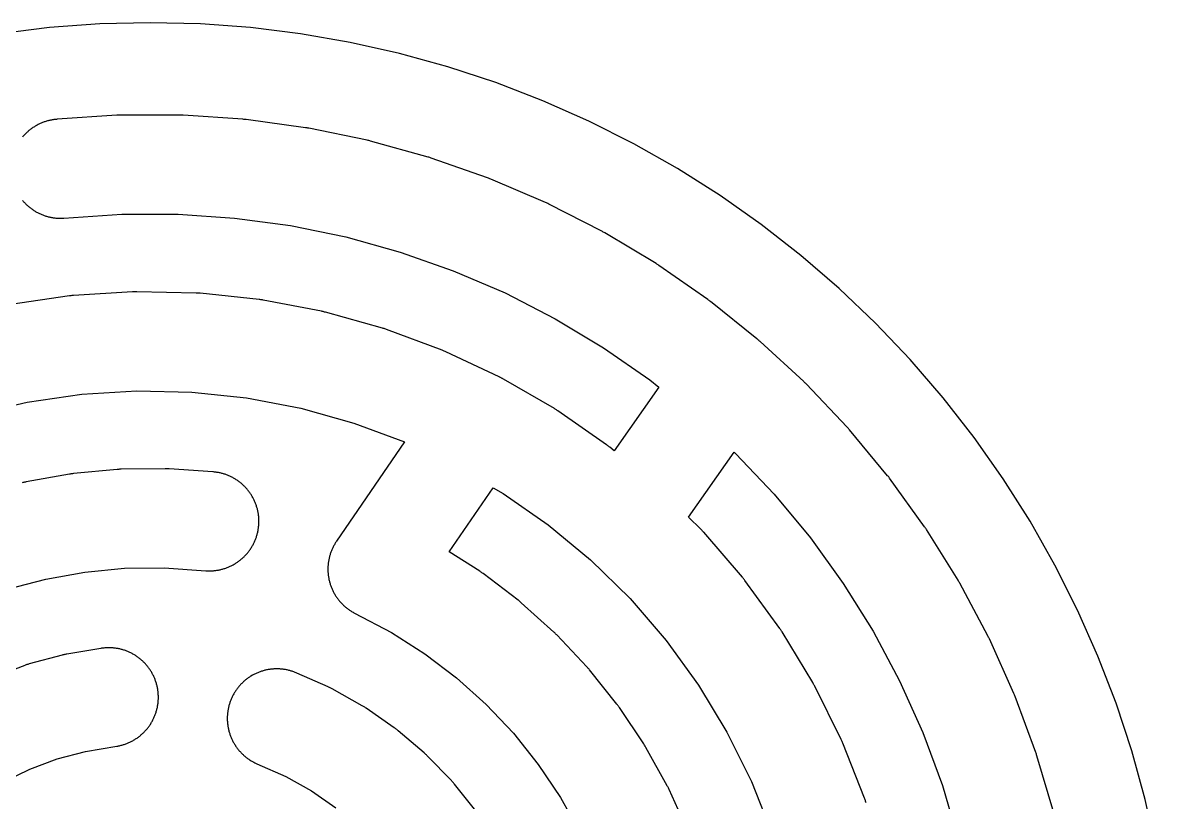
# Model space of a CAD drawing. Header units: millimetres. Extents: x -145 to 145, y -145 to 145.
# Drawn here: x -18 to 142.2, y 34.8 to 145 of the extents above; entities that cross this region are included whole.
import ezdxf

# ---------------------------------------------------------------- set-up
doc = ezdxf.new("R2010")
doc.units = ezdxf.units.MM
doc.layers.add('BOUNDARY', color=3, linetype='CONTINUOUS')
doc.layers.add('CORRIDORS', color=1, linetype='CONTINUOUS')

msp = doc.modelspace()

# ---------------------------------------------------------------- linework, layer by layer
at = {"layer": 'BOUNDARY'}
msp.add_lwpolyline([(142.214, 28.288), (140.655, 35.232), (138.756, 42.091), (136.524, 48.849), (133.963, 55.489), (131.078, 61.995), (127.879, 68.353), (124.371, 74.545), (120.563, 80.558), (116.465, 86.376), (112.087, 91.987), (107.438, 97.376), (102.53, 102.53), (97.376, 107.438), (91.987, 112.087), (86.376, 116.465), (80.558, 120.563), (74.545, 124.371), (68.353, 127.879), (61.995, 131.078), (55.489, 133.963), (48.849, 136.524), (42.091, 138.756), (35.232, 140.655), (28.288, 142.214), (21.276, 143.431), (14.212, 144.302), (7.115, 144.825), (0, 145), (-7.115, 144.825), (-14.212, 144.302), (-21.276, 143.431)], dxfattribs=at)
at = {"layer": 'CORRIDORS'}
for points in [[(127.724, 33.311), (125.334, 41.41), (125.299, 41.523), (125.263, 41.636), (125.225, 41.748), (125.185, 41.859), (122.254, 49.777), (122.212, 49.888), (122.168, 49.998), (122.122, 50.107), (122.075, 50.214), (118.616, 57.917), (118.566, 58.025), (118.515, 58.132), (118.462, 58.237), (118.406, 58.344), (114.433, 65.793), (114.377, 65.897), (114.319, 66), (114.258, 66.102), (114.197, 66.202), (109.73, 73.367), (109.667, 73.467), (109.602, 73.566), (109.535, 73.664), (109.466, 73.76), (104.526, 80.606), (104.456, 80.701), (104.385, 80.796), (104.312, 80.889), (104.237, 80.98), (98.845, 87.478), (98.769, 87.568), (98.691, 87.658), (98.611, 87.745), (98.531, 87.831), (92.712, 93.951), (92.63, 94.036), (92.546, 94.12), (92.461, 94.202), (92.374, 94.283), (86.233, 99.923), (86.231, 99.925), (86.145, 100.005), (86.087, 100.057), (86.067, 100.075), (85.978, 100.153), (85.888, 100.229), (85.796, 100.304), (85.772, 100.323), (79.209, 105.583), (79.116, 105.656), (79.022, 105.728), (78.926, 105.798), (78.83, 105.866), (71.899, 110.69), (71.801, 110.757), (71.702, 110.822), (71.602, 110.886), (71.502, 110.947), (64.262, 115.292), (64.16, 115.352), (64.057, 115.41), (63.953, 115.467), (63.85, 115.521), (56.334, 119.369), (56.228, 119.422), (56.122, 119.473), (56.014, 119.523), (55.906, 119.57), (48.148, 122.902), (48.039, 122.948), (47.929, 122.992), (47.819, 123.034), (47.707, 123.074), (39.741, 125.874), (39.629, 125.912), (39.517, 125.949), (39.404, 125.983), (39.289, 126.016), (31.153, 128.27), (31.039, 128.301), (30.924, 128.329), (30.809, 128.356), (30.693, 128.381), (22.424, 130.08), (22.308, 130.103), (22.191, 130.123), (22.074, 130.142), (21.958, 130.159), (13.593, 131.296), (13.475, 131.311), (13.358, 131.324), (13.24, 131.335), (13.122, 131.344), (4.695, 131.914), (4.577, 131.921), (4.459, 131.926), (4.341, 131.929), (4.223, 131.93), (-4.223, 131.93), (-4.341, 131.929), (-4.46, 131.926), (-4.578, 131.921), (-4.695, 131.914), (-13.122, 131.344), (-13.24, 131.335), (-13.358, 131.324), (-13.476, 131.311), (-13.593, 131.296), (-13.71, 131.279), (-13.827, 131.26), (-13.944, 131.239), (-14.06, 131.217), (-14.175, 131.192), (-14.291, 131.165), (-14.405, 131.136), (-14.52, 131.106), (-14.633, 131.073), (-14.747, 131.039), (-14.859, 131.002), (-14.971, 130.964), (-15.082, 130.924), (-15.193, 130.882), (-15.303, 130.838), (-15.412, 130.792), (-15.52, 130.744), (-15.628, 130.695), (-15.734, 130.644), (-15.84, 130.591), (-15.945, 130.536), (-16.049, 130.479), (-16.152, 130.421), (-16.254, 130.361), (-16.355, 130.299), (-16.455, 130.236), (-16.553, 130.171), (-16.651, 130.104), (-16.748, 130.035), (-16.843, 129.965), (-16.937, 129.894), (-17.03, 129.82), (-17.122, 129.746), (-17.212, 129.669), (-17.301, 129.591), (-17.389, 129.512), (-17.475, 129.431), (-17.56, 129.349), (-17.644, 129.265), (-17.726, 129.18), (-17.807, 129.094), (-17.886, 129.006), (-17.964, 128.917), (-18.04, 128.826)], [(-18.03, 119.882), (-17.954, 119.792), (-17.876, 119.703), (-17.796, 119.615), (-17.715, 119.529), (-17.633, 119.444), (-17.549, 119.36), (-17.464, 119.278), (-17.377, 119.197), (-17.289, 119.118), (-17.2, 119.041), (-17.11, 118.964), (-17.018, 118.89), (-16.925, 118.817), (-16.83, 118.745), (-16.735, 118.675), (-16.638, 118.607), (-16.54, 118.541), (-16.442, 118.476), (-16.342, 118.412), (-16.24, 118.351), (-16.138, 118.291), (-16.035, 118.233), (-15.931, 118.177), (-15.826, 118.122), (-15.72, 118.069), (-15.614, 118.018), (-15.506, 117.969), (-15.398, 117.922), (-15.288, 117.876), (-15.178, 117.833), (-15.068, 117.791), (-14.956, 117.751), (-14.844, 117.713), (-14.732, 117.677), (-14.618, 117.642), (-14.505, 117.61), (-14.39, 117.58), (-14.275, 117.551), (-14.16, 117.525), (-14.044, 117.5), (-13.928, 117.478), (-13.812, 117.457), (-13.695, 117.438), (-13.578, 117.422), (-13.46, 117.407), (-13.343, 117.394), (-13.225, 117.384), (-13.107, 117.375), (-12.989, 117.368), (-12.87, 117.363), (-12.752, 117.361), (-12.634, 117.36), (-12.515, 117.361), (-12.397, 117.365), (-12.279, 117.37), (-12.178, 117.376), (-3.988, 117.93), (3.988, 117.93), (11.943, 117.392), (19.831, 116.32), (27.645, 114.714), (35.324, 112.587), (42.842, 109.944), (50.162, 106.8), (57.263, 103.165), (64.097, 99.064), (70.635, 94.513), (71.913, 93.489), (65.591, 84.495), (64.978, 85.003), (64.887, 85.078), (64.794, 85.151), (64.699, 85.222), (64.604, 85.292), (64.511, 85.358), (57.638, 90.142), (57.54, 90.209), (57.442, 90.274), (57.342, 90.338), (57.241, 90.399), (57.144, 90.456), (49.969, 94.606), (49.939, 94.624), (49.837, 94.683), (49.813, 94.696), (49.792, 94.708), (49.775, 94.717), (49.676, 94.771), (49.663, 94.778), (49.629, 94.796), (49.523, 94.85), (49.417, 94.902), (49.393, 94.913), (49.371, 94.924), (49.351, 94.933), (41.798, 98.492), (41.69, 98.542), (41.582, 98.589), (41.473, 98.635), (41.363, 98.679), (41.257, 98.72), (33.408, 101.643), (33.297, 101.683), (33.185, 101.722), (33.072, 101.758), (32.959, 101.793), (32.851, 101.824), (24.786, 104.081), (24.672, 104.112), (24.558, 104.141), (24.442, 104.168), (24.327, 104.193), (24.217, 104.215), (15.991, 105.791), (15.875, 105.812), (15.758, 105.832), (15.641, 105.849), (15.524, 105.864), (15.411, 105.877), (7.081, 106.759), (6.963, 106.771), (6.845, 106.78), (6.727, 106.787), (6.609, 106.793), (6.496, 106.796), (-1.878, 106.978), (-1.996, 106.98), (-2.115, 106.979), (-2.233, 106.977), (-2.351, 106.973), (-2.466, 106.966), (-10.825, 106.444), (-10.943, 106.436), (-11.061, 106.426), (-11.179, 106.413), (-11.296, 106.399), (-11.408, 106.383), (-19.694, 105.164)], [(-25.235, 89.514), (-17.359, 91.358), (-9.66, 92.49), (-1.888, 92.976), (5.896, 92.806), (13.644, 91.986), (21.297, 90.52), (28.793, 88.422), (35.962, 85.752), (26.355, 71.726), (26.289, 71.627), (26.224, 71.528), (26.162, 71.428), (26.101, 71.326), (26.041, 71.224), (25.984, 71.121), (25.928, 71.016), (25.874, 70.911), (25.822, 70.805), (25.772, 70.698), (25.723, 70.59), (25.676, 70.481), (25.631, 70.372), (25.588, 70.261), (25.547, 70.15), (25.508, 70.039), (25.47, 69.927), (25.435, 69.814), (25.401, 69.7), (25.37, 69.586), (25.34, 69.472), (25.312, 69.357), (25.286, 69.241), (25.262, 69.125), (25.241, 69.009), (25.221, 68.892), (25.203, 68.776), (25.187, 68.658), (25.173, 68.541), (25.161, 68.423), (25.15, 68.305), (25.142, 68.187), (25.136, 68.069), (25.132, 67.951), (25.13, 67.832), (25.13, 67.714), (25.132, 67.596), (25.136, 67.478), (25.142, 67.359), (25.15, 67.241), (25.16, 67.123), (25.172, 67.006), (25.186, 66.888), (25.202, 66.771), (25.22, 66.654), (25.239, 66.537), (25.261, 66.421), (25.285, 66.305), (25.311, 66.19), (25.338, 66.075), (25.368, 65.96), (25.4, 65.846), (25.433, 65.733), (25.468, 65.62), (25.506, 65.507), (25.545, 65.396), (25.586, 65.285), (25.629, 65.175), (25.674, 65.065), (25.72, 64.956), (25.769, 64.848), (25.819, 64.741), (25.871, 64.635), (25.925, 64.53), (25.981, 64.425), (26.038, 64.322), (26.097, 64.219), (26.158, 64.118), (26.221, 64.017), (26.285, 63.918), (26.351, 63.82), (26.419, 63.723), (26.488, 63.627), (26.559, 63.532), (26.631, 63.438), (26.705, 63.346), (26.781, 63.255), (26.858, 63.165), (26.936, 63.077), (27.016, 62.99), (27.098, 62.904), (27.181, 62.82), (27.265, 62.737), (27.351, 62.655), (27.438, 62.575), (27.527, 62.497), (27.616, 62.42), (27.708, 62.344), (27.8, 62.27), (27.893, 62.198), (27.988, 62.127), (28.084, 62.058), (28.181, 61.99), (28.28, 61.924), (28.379, 61.86), (28.479, 61.797), (28.581, 61.736), (28.683, 61.677), (28.787, 61.62), (28.872, 61.574), (34.102, 58.824), (38.843, 55.807), (43.32, 52.409), (47.496, 48.657), (51.35, 44.571), (54.86, 40.172), (57.987, 35.511), (60.726, 30.592)], [(101.193, 34.736), (101.159, 34.85), (101.124, 34.963), (101.087, 35.075), (101.048, 35.187), (101.007, 35.298), (100.97, 35.393), (97.892, 43.182), (97.848, 43.291), (97.801, 43.4), (97.753, 43.508), (97.703, 43.616), (97.654, 43.717), (93.936, 51.221), (93.883, 51.326), (93.828, 51.431), (93.771, 51.535), (93.712, 51.637), (93.654, 51.735), (89.32, 58.902), (89.258, 59.003), (89.194, 59.103), (89.129, 59.201), (89.062, 59.299), (88.996, 59.391), (84.077, 66.171), (84.007, 66.266), (83.935, 66.36), (83.861, 66.453), (83.786, 66.544), (83.713, 66.631), (78.243, 72.976), (78.165, 73.065), (78.085, 73.152), (78.004, 73.239), (77.922, 73.323), (77.842, 73.403), (76.105, 75.106), (82.56, 84.289), (82.728, 84.135), (88.219, 78.359), (93.316, 72.217), (97.974, 65.761), (102.193, 58.994), (105.939, 51.973), (109.205, 44.699), (111.974, 37.219), (114.229, 29.575)], [(-20.185, 64.924), (-14.745, 66.372), (-9.225, 67.362), (-3.614, 67.896), (1.983, 67.964), (7.886, 67.547), (8.005, 67.54), (8.123, 67.535), (8.241, 67.531), (8.359, 67.53), (8.478, 67.531), (8.596, 67.533), (8.714, 67.538), (8.832, 67.545), (8.95, 67.553), (9.068, 67.564), (9.186, 67.577), (9.303, 67.591), (9.42, 67.608), (9.537, 67.626), (9.654, 67.647), (9.77, 67.669), (9.886, 67.694), (10.001, 67.72), (10.116, 67.749), (10.23, 67.779), (10.344, 67.811), (10.457, 67.845), (10.57, 67.881), (10.682, 67.919), (10.793, 67.959), (10.904, 68.001), (11.014, 68.045), (11.123, 68.09), (11.232, 68.137), (11.34, 68.186), (11.446, 68.237), (11.552, 68.29), (11.657, 68.345), (11.761, 68.401), (11.864, 68.459), (11.967, 68.519), (12.068, 68.58), (12.168, 68.643), (12.267, 68.708), (12.365, 68.775), (12.461, 68.843), (12.557, 68.913), (12.651, 68.984), (12.744, 69.057), (12.836, 69.132), (12.927, 69.208), (13.016, 69.285), (13.104, 69.364), (13.191, 69.445), (13.276, 69.527), (13.36, 69.61), (13.442, 69.695), (13.523, 69.782), (13.603, 69.869), (13.681, 69.958), (13.757, 70.048), (13.832, 70.14), (13.906, 70.233), (13.978, 70.327), (14.048, 70.422), (14.116, 70.518), (14.183, 70.616), (14.249, 70.715), (14.312, 70.814), (14.374, 70.915), (14.435, 71.017), (14.493, 71.12), (14.55, 71.224), (14.605, 71.328), (14.658, 71.434), (14.71, 71.541), (14.759, 71.648), (14.807, 71.756), (14.853, 71.865), (14.897, 71.975), (14.939, 72.086), (14.98, 72.197), (15.018, 72.309), (15.055, 72.421), (15.089, 72.534), (15.122, 72.648), (15.153, 72.762), (15.182, 72.877), (15.209, 72.992), (15.234, 73.108), (15.257, 73.224), (15.278, 73.34), (15.297, 73.457), (15.314, 73.574), (15.33, 73.691), (15.343, 73.809), (15.354, 73.927), (15.363, 74.045), (15.37, 74.163), (15.376, 74.281), (15.379, 74.399), (15.38, 74.518), (15.379, 74.636), (15.376, 74.754), (15.372, 74.872), (15.365, 74.991), (15.356, 75.109), (15.345, 75.226), (15.333, 75.344), (15.318, 75.461), (15.301, 75.579), (15.282, 75.695), (15.262, 75.812), (15.239, 75.928), (15.214, 76.044), (15.188, 76.159), (15.159, 76.274), (15.129, 76.388), (15.096, 76.502), (15.062, 76.615), (15.026, 76.728), (14.988, 76.84), (14.948, 76.951), (14.906, 77.062), (14.862, 77.172), (14.817, 77.281), (14.769, 77.39), (14.72, 77.497), (14.669, 77.604), (14.616, 77.71), (14.562, 77.815), (14.505, 77.919), (14.447, 78.022), (14.387, 78.124), (14.325, 78.225), (14.262, 78.325), (14.197, 78.424), (14.131, 78.521), (14.062, 78.618), (13.992, 78.713), (13.921, 78.808), (13.848, 78.901), (13.773, 78.993), (13.697, 79.083), (13.619, 79.172), (13.54, 79.26), (13.459, 79.347), (13.377, 79.432), (13.294, 79.516), (13.209, 79.598), (13.122, 79.679), (13.035, 79.758), (12.945, 79.836), (12.855, 79.913), (12.764, 79.988), (12.671, 80.061), (12.577, 80.133), (12.481, 80.203), (12.385, 80.271), (12.287, 80.338), (12.188, 80.403), (12.089, 80.467), (11.988, 80.529), (11.886, 80.589), (11.783, 80.647), (11.679, 80.704), (11.574, 80.759), (11.469, 80.812), (11.362, 80.863), (11.254, 80.913), (11.146, 80.96), (11.037, 81.006), (10.927, 81.05), (10.817, 81.092), (10.705, 81.132), (10.593, 81.171), (10.481, 81.207), (10.368, 81.242), (10.254, 81.274), (10.14, 81.305), (10.025, 81.334), (9.91, 81.361), (9.794, 81.386), (9.678, 81.409), (9.562, 81.43), (9.445, 81.449), (9.328, 81.466), (9.21, 81.481), (9.093, 81.494), (8.975, 81.505), (8.874, 81.513), (2.692, 81.95), (2.573, 81.957), (2.455, 81.962), (2.337, 81.966), (2.219, 81.967), (2.112, 81.966), (-4.086, 81.89), (-4.204, 81.888), (-4.322, 81.884), (-4.441, 81.877), (-4.559, 81.869), (-4.663, 81.86), (-10.833, 81.273), (-10.951, 81.26), (-11.068, 81.246), (-11.185, 81.23), (-11.302, 81.212), (-11.406, 81.194), (-17.506, 80.1), (-17.622, 80.078), (-17.738, 80.054), (-17.853, 80.029), (-17.968, 80.001), (-18.07, 79.975)], [(75.915, 30.992), (73.356, 36.639), (73.306, 36.747), (73.255, 36.853), (73.201, 36.959), (73.146, 37.063), (73.096, 37.156), (70.08, 42.572), (70.021, 42.675), (69.961, 42.776), (69.899, 42.877), (69.836, 42.977), (69.777, 43.066), (66.323, 48.215), (66.256, 48.312), (66.188, 48.409), (66.118, 48.504), (66.046, 48.598), (65.982, 48.681), (62.116, 53.526), (62.041, 53.618), (61.965, 53.708), (61.887, 53.798), (61.808, 53.886), (61.736, 53.963), (57.482, 58.473), (57.4, 58.558), (57.317, 58.642), (57.232, 58.725), (57.146, 58.806), (57.068, 58.877), (52.458, 63.019), (52.37, 63.097), (52.28, 63.174), (52.188, 63.249), (52.096, 63.323), (52.012, 63.388), (47.076, 67.135), (46.982, 67.205), (46.886, 67.274), (46.788, 67.342), (46.69, 67.408), (46.602, 67.465), (42.286, 70.211), (48.5, 79.283), (49.88, 78.485), (56.272, 74.036), (62.267, 69.068), (67.827, 63.616), (72.918, 57.711), (77.497, 51.399), (81.525, 44.737), (84.979, 37.766), (87.95, 30.247)], [(-20.746, 37.653), (-17.011, 39.482), (-13.117, 40.942), (-9.116, 42.015), (-4.678, 42.755), (-4.562, 42.776), (-4.446, 42.798), (-4.33, 42.823), (-4.214, 42.849), (-4.1, 42.877), (-3.985, 42.907), (-3.871, 42.94), (-3.758, 42.974), (-3.645, 43.01), (-3.533, 43.048), (-3.422, 43.087), (-3.311, 43.129), (-3.201, 43.172), (-3.092, 43.218), (-2.983, 43.265), (-2.875, 43.314), (-2.769, 43.365), (-2.663, 43.418), (-2.558, 43.472), (-2.453, 43.528), (-2.35, 43.586), (-2.248, 43.646), (-2.147, 43.707), (-2.047, 43.77), (-1.948, 43.835), (-1.85, 43.902), (-1.753, 43.97), (-1.658, 44.039), (-1.563, 44.111), (-1.47, 44.184), (-1.378, 44.258), (-1.287, 44.334), (-1.198, 44.412), (-1.11, 44.491), (-1.023, 44.571), (-0.938, 44.653), (-0.854, 44.737), (-0.772, 44.821), (-0.691, 44.908), (-0.611, 44.995), (-0.533, 45.084), (-0.456, 45.174), (-0.381, 45.266), (-0.308, 45.358), (-0.236, 45.452), (-0.165, 45.547), (-0.097, 45.644), (-0.03, 45.741), (0.036, 45.84), (0.162, 46.04), (0.222, 46.142), (0.28, 46.245), (0.337, 46.349), (0.392, 46.453), (0.446, 46.559), (0.497, 46.666), (0.547, 46.773), (0.595, 46.881), (0.641, 46.99), (0.685, 47.1), (0.727, 47.21), (0.768, 47.322), (0.806, 47.433), (0.843, 47.546), (0.878, 47.659), (0.911, 47.773), (0.942, 47.887), (0.971, 48.002), (0.998, 48.117), (1.023, 48.232), (1.046, 48.348), (1.067, 48.465), (1.086, 48.582), (1.104, 48.699), (1.119, 48.816), (1.132, 48.934), (1.143, 49.051), (1.153, 49.169), (1.16, 49.287), (1.165, 49.406), (1.169, 49.524), (1.17, 49.642), (1.169, 49.76), (1.167, 49.879), (1.162, 49.997), (1.155, 50.115), (1.146, 50.233), (1.136, 50.351), (1.123, 50.469), (1.108, 50.586), (1.092, 50.703), (1.073, 50.82), (1.053, 50.936), (1.03, 51.053), (1.006, 51.168), (0.979, 51.284), (0.951, 51.399), (0.92, 51.513), (0.888, 51.627), (0.854, 51.74), (0.818, 51.853), (0.78, 51.965), (0.74, 52.076), (0.698, 52.187), (0.654, 52.297), (0.609, 52.406), (0.562, 52.514), (0.512, 52.622), (0.461, 52.729), (0.409, 52.835), (0.354, 52.94), (0.298, 53.044), (0.24, 53.147), (0.18, 53.249), (0.118, 53.35), (0.055, 53.45), (-0.01, 53.549), (-0.076, 53.647), (-0.145, 53.744), (-0.214, 53.839), (-0.286, 53.933), (-0.359, 54.026), (-0.433, 54.118), (-0.51, 54.209), (-0.587, 54.298), (-0.666, 54.386), (-0.747, 54.473), (-0.829, 54.558), (-0.913, 54.642), (-0.997, 54.724), (-1.084, 54.805), (-1.171, 54.885), (-1.26, 54.963), (-1.351, 55.039), (-1.442, 55.114), (-1.535, 55.187), (-1.629, 55.259), (-1.724, 55.329), (-1.821, 55.398), (-1.918, 55.465), (-2.017, 55.53), (-2.117, 55.594), (-2.218, 55.656), (-2.319, 55.716), (-2.422, 55.775), (-2.526, 55.831), (-2.631, 55.886), (-2.737, 55.939), (-2.843, 55.991), (-2.951, 56.04), (-3.059, 56.088), (-3.168, 56.134), (-3.278, 56.178), (-3.388, 56.22), (-3.499, 56.261), (-3.611, 56.299), (-3.724, 56.336), (-3.837, 56.37), (-3.951, 56.403), (-4.065, 56.434), (-4.18, 56.463), (-4.295, 56.49), (-4.411, 56.515), (-4.527, 56.538), (-4.643, 56.559), (-4.76, 56.578), (-4.877, 56.595), (-4.994, 56.61), (-5.112, 56.623), (-5.23, 56.634), (-5.348, 56.643), (-5.466, 56.651), (-5.584, 56.656), (-5.702, 56.659), (-5.821, 56.66), (-5.939, 56.659), (-6.057, 56.656), (-6.175, 56.651), (-6.293, 56.645), (-6.411, 56.636), (-6.529, 56.625), (-6.647, 56.612), (-6.764, 56.597), (-6.881, 56.581), (-6.982, 56.565), (-11.748, 55.77), (-11.864, 55.749), (-11.98, 55.727), (-12.096, 55.702), (-12.212, 55.676), (-12.326, 55.648), (-12.409, 55.626), (-17.075, 54.375), (-17.189, 54.344), (-17.302, 54.31), (-17.415, 54.275), (-17.527, 54.237), (-17.639, 54.198), (-17.719, 54.169), (-22.244, 52.473)], [(46.035, 33.595), (43.024, 37.373), (42.95, 37.465), (42.874, 37.555), (42.796, 37.645), (42.717, 37.733), (42.636, 37.819), (42.578, 37.88), (39.217, 41.35), (39.134, 41.434), (39.05, 41.517), (38.964, 41.599), (38.877, 41.679), (38.788, 41.757), (38.723, 41.813), (35.043, 44.942), (34.953, 45.018), (34.861, 45.092), (34.767, 45.165), (34.673, 45.236), (34.577, 45.306), (34.508, 45.354), (30.543, 48.114), (30.445, 48.181), (30.347, 48.246), (30.247, 48.309), (30.146, 48.371), (30.044, 48.431), (29.969, 48.474), (25.756, 50.838), (25.653, 50.895), (25.548, 50.95), (25.443, 51.003), (25.336, 51.055), (25.229, 51.105), (25.152, 51.139), (20.731, 53.086), (20.623, 53.133), (20.513, 53.178), (20.403, 53.221), (20.292, 53.262), (20.18, 53.302), (20.068, 53.339), (19.955, 53.375), (19.842, 53.408), (19.728, 53.44), (19.613, 53.47), (19.498, 53.497), (19.383, 53.523), (19.267, 53.547), (19.151, 53.569), (19.034, 53.589), (18.917, 53.607), (18.8, 53.623), (18.683, 53.637), (18.565, 53.649), (18.447, 53.659), (18.329, 53.667), (18.211, 53.674), (18.092, 53.678), (17.974, 53.68), (17.856, 53.68), (17.738, 53.678), (17.619, 53.674), (17.501, 53.668), (17.383, 53.66), (17.265, 53.65), (17.147, 53.638), (17.03, 53.624), (16.913, 53.609), (16.796, 53.591), (16.679, 53.571), (16.563, 53.549), (16.447, 53.525), (16.331, 53.5), (16.216, 53.472), (16.102, 53.442), (15.988, 53.411), (15.874, 53.377), (15.761, 53.342), (15.649, 53.305), (15.537, 53.266), (15.426, 53.225), (15.316, 53.182), (15.207, 53.137), (15.098, 53.09), (14.99, 53.042), (14.883, 52.992), (14.777, 52.94), (14.671, 52.886), (14.567, 52.83), (14.463, 52.773), (14.259, 52.653), (14.159, 52.59), (14.06, 52.526), (13.961, 52.46), (13.864, 52.392), (13.768, 52.323), (13.673, 52.252), (13.58, 52.18), (13.487, 52.106), (13.396, 52.03), (13.307, 51.953), (13.218, 51.875), (13.131, 51.795), (13.045, 51.713), (12.961, 51.63), (12.878, 51.546), (12.796, 51.46), (12.716, 51.373), (12.638, 51.285), (12.561, 51.195), (12.485, 51.104), (12.411, 51.011), (12.339, 50.918), (12.268, 50.823), (12.199, 50.727), (12.131, 50.63), (12.065, 50.532), (12.001, 50.432), (11.938, 50.332), (11.877, 50.231), (11.818, 50.128), (11.761, 50.025), (11.705, 49.92), (11.651, 49.815), (11.599, 49.709), (11.549, 49.602), (11.5, 49.494), (11.454, 49.385), (11.409, 49.275), (11.366, 49.165), (11.325, 49.054), (11.286, 48.943), (11.248, 48.83), (11.213, 48.717), (11.18, 48.604), (11.148, 48.49), (11.118, 48.375), (11.091, 48.26), (11.065, 48.145), (11.041, 48.029), (11.019, 47.913), (11, 47.796), (10.982, 47.679), (10.966, 47.562), (10.952, 47.444), (10.94, 47.326), (10.93, 47.209), (10.922, 47.091), (10.916, 46.972), (10.912, 46.854), (10.91, 46.736), (10.91, 46.617), (10.912, 46.499), (10.916, 46.381), (10.922, 46.263), (10.93, 46.145), (10.941, 46.027), (10.953, 45.909), (10.967, 45.792), (10.983, 45.674), (11.001, 45.557), (11.021, 45.441), (11.042, 45.325), (11.066, 45.209), (11.092, 45.093), (11.12, 44.978), (11.15, 44.864), (11.181, 44.75), (11.215, 44.636), (11.251, 44.523), (11.288, 44.411), (11.327, 44.299), (11.368, 44.189), (11.411, 44.078), (11.456, 43.969), (11.503, 43.86), (11.552, 43.752), (11.602, 43.645), (11.654, 43.539), (11.708, 43.434), (11.764, 43.329), (11.821, 43.226), (11.881, 43.124), (11.942, 43.022), (12.004, 42.922), (12.069, 42.823), (12.135, 42.724), (12.202, 42.627), (12.272, 42.531), (12.343, 42.437), (12.415, 42.343), (12.489, 42.251), (12.565, 42.16), (12.642, 42.07), (12.721, 41.982), (12.801, 41.895), (12.883, 41.809), (12.966, 41.725), (13.05, 41.642), (13.136, 41.561), (13.223, 41.481), (13.312, 41.402), (13.402, 41.325), (13.493, 41.25), (13.585, 41.176), (13.679, 41.104), (13.774, 41.033), (13.87, 40.964), (13.967, 40.896), (14.065, 40.83), (14.165, 40.766), (14.265, 40.704), (14.367, 40.643), (14.469, 40.584), (14.573, 40.527), (14.677, 40.471), (14.783, 40.417), (14.889, 40.366), (14.996, 40.315), (15.089, 40.274), (19.196, 38.465), (22.826, 36.428), (26.232, 34.058)]]:
    msp.add_lwpolyline(points, dxfattribs=at)

doc.saveas('drawing.dxf')
